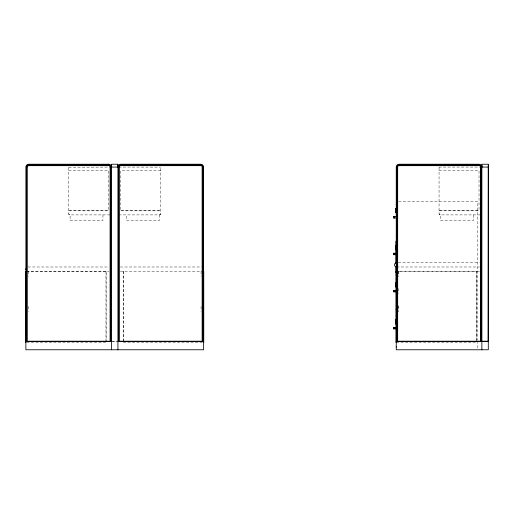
<?xml version="1.0" encoding="UTF-8"?>
<svg xmlns="http://www.w3.org/2000/svg" width="514" height="514" viewBox="0 0 514 514"><rect width="100%" height="100%" fill="white"/><g stroke="black" fill="none" stroke-linecap="round" stroke-linejoin="round"><path stroke-width="0.39" stroke-dasharray="2.57 1.93" d="M439.059 167.603L439.573 167.082L481.078 167.082M68.767 167.339L110.716 167.082M118.734 167.082L160.516 167.146M68.696 170.455L108.66 170.455L108.66 210.824L68.696 210.824M160.753 170.455L120.79 170.455L120.79 210.824L160.753 210.824M439.059 170.455L479.022 170.455L479.022 210.824L439.059 210.824M398.639 201.34L477.596 201.34L477.596 340.139M68.696 210.766L108.66 210.766M120.79 210.766L160.753 210.766M439.059 210.766L479.022 210.766M68.696 167.558L68.696 213.676A1.221 1.221 0 0 0 69.91 214.897L110.735 214.897M118.715 214.897L159.533 214.897A1.221 1.221 0 0 0 160.753 213.676L160.689 167.32M439.059 167.558L439.059 213.676A1.221 1.221 0 0 0 440.28 214.897L481.098 214.897M398.273 262.712L479.356 262.712M28.019 266.991L109.109 266.991M120.334 266.991L201.43 266.991M396.667 266.991L479.478 266.991M26.503 271.27L109.103 271.27M120.34 271.27L202.946 271.27M479.472 271.27L396.422 271.276L476.523 271.289L476.523 341.849M26.683 271.289L106.16 271.289L106.16 341.849M396.776 311.426L398.742 311.413L398.742 306.421M111.512 341.206L117.757 341.206M112.315 341.386L117.134 341.386M26.683 342.652L106.16 342.632M123.289 342.632L202.587 342.62M396.422 342.652L476.523 342.632M477.596 340.943L477.596 348.967M476.349 271.27L476.349 341.829M473.317 214.897L473.317 220.609L440.485 220.609L440.485 214.897M398.742 271.45L398.742 276.461M398.562 271.45L398.562 276.269M398.562 288.399L398.562 293.398M398.562 305.528L398.562 310.52M201.07 271.437L201.07 276.448M201.07 306.408L201.07 311.413M159.327 214.897L159.327 220.609L126.495 220.609L126.495 214.897M123.463 271.27L123.463 341.829M123.289 271.263L123.289 341.829M105.98 271.27L105.98 341.836M102.948 214.897L102.948 220.609L70.122 220.609L70.122 214.897M28.379 271.45L28.379 276.468M28.379 306.421L28.379 311.433M160.753 213.663A1.234 1.234 0 0 1 159.513 214.897M440.299 214.897A1.234 1.234 0 0 1 439.059 213.663M69.93 214.897A1.234 1.234 0 0 1 68.696 213.663"/><path stroke-width="0.77" d="M111.512 164.943L111.692 166.337M117.937 164.943L117.757 166.851M481.875 164.943L481.875 167.095M488.3 164.943L488.12 341.386M488.3 167.082L481.875 167.082A2.75 2.75 0 0 0 479.022 164.229L399.095 164.229A2.75 2.75 0 0 0 396.243 167.082L396.243 349.771L488.3 349.771L488.3 164.242L481.875 164.229L481.875 349.771M396.243 204.212L396.602 204.212M396.243 204.566L396.602 204.566M396.243 208.421L395.529 208.421L395.529 212.7L396.243 212.7M395.529 209.185L396.243 209.185M395.529 211.935L396.243 211.935M393.39 216.555L396.243 216.555M393.39 217.981L396.243 217.981M396.243 235.219L396.602 235.219M396.243 235.573L396.602 235.573M396.243 241.317L395.889 241.317L395.889 263.682M396.243 245.525L395.529 245.525L395.529 249.81L396.243 249.81M395.529 246.296L396.243 246.296M395.529 249.046L396.243 249.046M393.39 253.267L396.243 253.267M393.39 254.693L396.243 254.693M396.243 272.683L395.889 272.683L395.889 266.406M203.21 274.842L203.75 274.842M396.063 274.842L396.602 274.842M396.243 278.427L396.602 278.427M396.243 278.884L396.602 278.884M396.243 282.636L395.529 282.636L395.529 286.915L396.243 286.915M395.529 283.4L396.243 283.4M395.529 286.15L396.243 286.15M393.39 290.391L396.243 290.391M393.39 291.817L396.243 291.817M203.21 291.965L203.75 291.965M396.063 291.965L396.602 291.965M203.21 309.094L203.75 309.094M396.063 309.094L396.602 309.094M396.243 309.332L396.602 309.332M396.243 309.788L396.602 309.788M396.243 315.532L396.602 315.532M396.243 316.039L396.602 316.039M396.243 319.747L395.529 319.747L395.529 324.026L396.243 324.026M395.529 320.511L396.243 320.511M395.529 323.261L396.243 323.261M393.39 327.412L396.243 327.412M393.39 328.838L396.243 328.838M25.88 341.206L26.593 341.206L26.599 166.78A2.037 2.037 0 0 1 28.424 164.955L108.968 164.955A2.03 2.03 0 0 1 110.786 166.78L110.799 341.206L111.512 341.206M117.937 341.206L118.65 341.206L118.657 166.78A2.037 2.037 0 0 1 120.482 164.955L201.019 164.955A2.03 2.03 0 0 1 202.844 166.78L202.857 341.206L203.57 341.206M396.243 341.206L396.956 341.206L396.969 166.78A2.037 2.037 0 0 1 398.793 164.955L479.331 164.955A2.03 2.03 0 0 1 481.155 166.78L481.162 341.206L488.3 341.206M25.88 341.386L111.512 341.386M117.937 341.386L203.57 341.386M396.243 341.386L488.3 341.386M396.243 346.397L396.602 346.397M396.243 346.899L396.602 346.899M396.422 271.276L396.422 342.652M396.063 271.27L396.063 342.632M394.328 216.555L394.328 217.981M394.328 253.267L394.328 254.693M394.328 290.391L394.328 291.817M394.328 327.412L394.328 328.838M393.846 216.555L393.91 217.981M393.91 253.267L393.846 254.693M393.91 290.391L393.846 291.817M393.91 327.412L393.846 328.838M203.75 271.27L203.75 342.632M203.39 271.263L203.39 342.632M117.937 349.771L117.937 164.242L111.512 164.229L111.512 349.771M25.7 271.27L25.7 342.632M203.281 268.064A2.14 2.14 0 0 1 203.281 270.203M396.667 266.991A2.14 2.14 0 0 1 394.527 264.851A2.14 2.14 0 0 1 396.667 262.712M396.532 270.203A2.14 2.14 0 0 1 396.532 268.064M25.951 269.683A2.14 2.14 0 0 1 25.951 268.578M27.313 166.851L27.306 341.206L110.086 341.206L110.08 166.844A1.317 1.317 0 0 0 108.897 165.662L28.495 165.669A1.324 1.324 0 0 0 27.313 166.851M119.37 166.851L119.364 341.206L202.143 341.206L202.131 166.844A1.317 1.317 0 0 0 200.955 165.662L120.552 165.669A1.324 1.324 0 0 0 119.37 166.851M397.682 166.851L397.669 341.206L480.449 341.206L480.442 166.844A1.317 1.317 0 0 0 479.26 165.662L398.864 165.669A1.324 1.324 0 0 0 397.682 166.851M108.66 164.229L28.733 164.229A2.75 2.75 0 0 0 25.88 167.082L25.88 349.771L203.57 349.771L203.57 167.082A2.75 2.75 0 0 0 200.711 164.229L120.79 164.229A2.75 2.75 0 0 0 117.937 167.082L111.512 167.082A2.75 2.75 0 0 0 108.66 164.229"/></g></svg>
